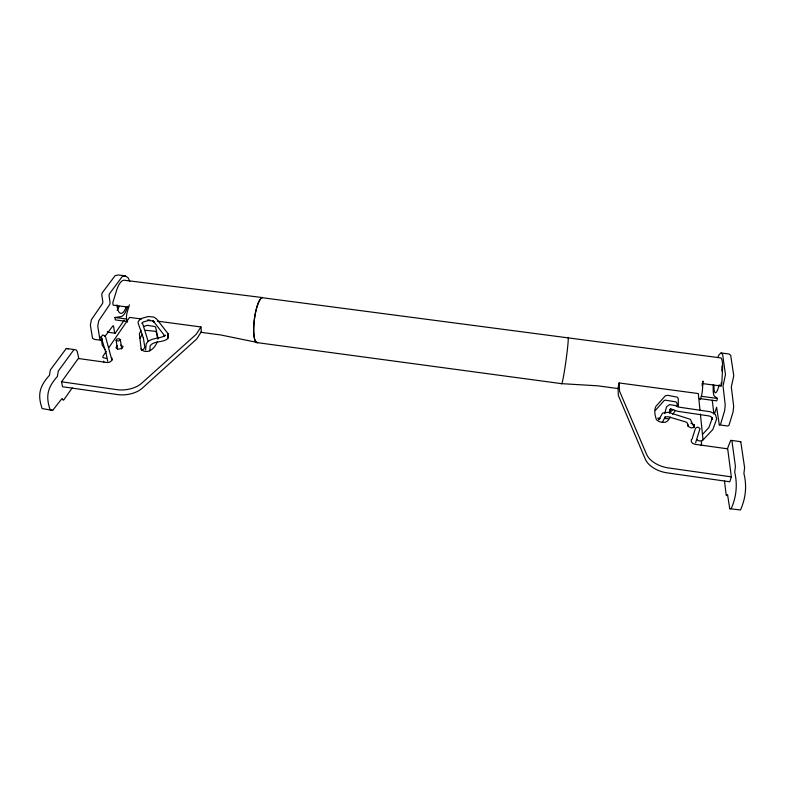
<?xml version="1.0" encoding="UTF-8"?>
<svg xmlns="http://www.w3.org/2000/svg" width="785" height="785" viewBox="0 0 785 785"><rect width="100%" height="100%" fill="white"/><g stroke="black" fill="none" stroke-linecap="round" stroke-linejoin="round"><path stroke-width="1.18" d="M145.627 349.933L146.206 343.791C150.396 337.03 159.64 339.434 165.507 335.244L163.937 336.422L164.016 334.989L153.036 320.761L154.311 322.164L152.27 320.869L148.375 320.515L143.106 322.017L141.889 323.498M149.768 350.895L150.161 345.685C154.39 340.445 162.848 343.016 167.823 338.58L168.049 333.694L156.48 318.818L153.634 317.022L148.1 316.532L140.633 318.681L138.18 321.644L138.131 323.116L143.488 338.335L143.351 337.727L144.764 347.127L143.802 349.06L141.575 350.267M142.291 322.517L148.169 341.357M167.823 338.58L167.911 336.588M167.951 335.803L168.049 333.694M702.183 385.7L702.31 383.541L721.081 386.034L721.258 382.58M695.618 442.76L700.034 428.492L697.639 427.04L695.5 428.237L692.468 437.736M700.024 410.447L698.287 393.55L619.11 382.952L618.08 387.702L618.305 395.375L645.358 459.245A22.422 13.639 15 0 0 667.191 472.874L729.765 481.784L731.345 476.868L727.685 448.834L694.882 444.271L692.547 443.329L691.438 441.769L691.271 439.865L692.38 438.481M117.495 349.541L116.16 340.592L116.553 339.11L119.153 338.659L120.38 339.846L121.685 348.854M139.975 338.541L142.262 334.214M664.689 413.626L666.534 406.836L669.497 404.628L674.884 405.433L677.406 406.709M669.428 413.136L670.675 408.602L669.566 410.005L670.939 408.995L678.024 411.35L709.277 415.981L711.387 416.972L712.064 419.396L712.427 417.777L708.914 427.521L702.32 434.596M702.31 383.541L702.997 381.059L702.526 388.958A7.703 1.393 -81.9 0 1 701.299 396.592A7.703 1.393 -81.9 0 1 699.582 399.536M693.459 427.756L694.264 424.862L690.869 423.233M713.32 384.434A18.183 3.542 -81.7 0 0 714.556 396.288L717.461 398.446L716.754 400.87L699.347 398.535M721.081 386.034L721.808 383.551L722.494 369.971A20.832 4.062 -81.7 0 0 720.816 357.911L262.406 297.741A22.686 5.593 -82.8 0 0 254.154 321.497A22.686 5.593 -82.8 0 0 257.706 342.711L561.53 383.649L597.513 385.808L618.168 388.585M714.507 413.823L716.607 407.268L719.305 424.862L727.626 426L728.951 425.391L733.043 412.027L733.671 406.218L731.316 387.034L733.769 375.721L730.688 355.34L729.088 353.996L721.081 352.965L719.207 354.516L717.676 357.656M678.338 406.816L678.25 398.545L677.229 397.141L667.858 395.336L665.366 395.787L655.838 406.414C653.836 410.28 655.014 415.873 656.476 419.759L659.027 421.535L662.383 422.428L665.562 422.202L667.662 420.897L670.508 417.139M129.397 304.865L127.219 312.077A7.251 2.698 -82.9 0 0 127.592 322.154M727.361 448.892L730.717 440.316L740.775 441.69L744.602 467.654L743.905 473.541C747.026 485.954 745.721 498.406 740.471 509.956L729.756 508.7L727.538 494.54L726.478 495.678L726.194 495.07L724.457 480.793M200.94 326.962L196.221 334.312L141.692 383.227A21.205 12.158 -7.4 0 1 116.788 389.645L61.564 381.814L62.515 386.74L117.544 394.58A21.136 12.187 -7.5 0 0 142.35 388.133L196.652 339.071L201.352 331.692L200.94 326.962L157.402 321.134M157.275 341.681C155.175 347.794 148.914 354.172 142.163 350.346L141.084 348.697M662.383 422.291L665.081 417.09L668.113 416.688L685.972 422.016L686.855 422.438L688.504 426.01M700.75 445.566L701.584 444.281L701.339 441.857M141.006 330.426L139.347 333.772L141.32 350.061M117.24 345.724L115.905 347.726L118.182 349.129L121.793 348.52L123.108 346.519L120.841 345.125M106.318 351.317L102.894 356.302L102.933 357.626L106.554 358.47M109.056 347.323L129.584 317.405L141.683 319.024M124.226 320.192L115.444 332.889A1.855 0.706 -82.5 0 1 114.512 332.389L113.648 326.609A1.874 0.716 -82.6 0 0 112.912 325.863L104.837 336.529M72.2 387.878L63.889 399.791L63.173 400.213L62.368 398.603L61.74 398.819L52.683 410.398L42.154 408.592C37.435 394.973 39.368 386.475 49.426 375.348L50.368 369.912L66.283 348.471L76.096 349.845L77.283 351.592L78.834 358.666M61.564 381.814L78.284 358.49L107.074 362.493L109.439 362.248L111.127 361.159L112.216 359.54L112 358.068M74.025 349.541L58.306 371.03L57.374 376.476C47.453 387.604 45.53 396.18 50.142 409.75L52.683 410.398M672.637 414.323L675.483 410.565M655.446 410.32L664.159 400.556L665.248 400.144L675.983 401.91L677.004 403.313L677.259 406.718M702.379 440.65L712.878 429.464L716.656 418.974L715.39 414.372M670.105 412.145L672.853 409.711M120.38 339.846L118.525 341.043L116.16 340.592M143.567 326.54L147.354 325.333L154.93 326.57L155.626 327.198L158.177 338.835M719.305 424.862L720.581 424.253L724.584 410.889L725.222 405.08L723.044 385.935L725.468 374.631L722.612 354.29L721.081 352.965M125.472 275.878L122.254 276.526L109.625 293.61A1.904 0.746 -83.4 0 0 109.135 296.22L110.028 302.245A1.904 0.746 -83.2 0 1 109.723 304.511L98.782 320.712L97.752 326.089L99.881 339.405L101.913 340.415L94.612 339.414L92.551 338.394L90.363 325.088L91.394 319.721L102.472 303.55A1.904 0.756 -83.2 0 0 102.776 301.283L101.854 295.258A1.904 0.756 -83.4 0 1 102.354 292.648L115.15 275.604L118.417 274.966L125.472 275.878L128.23 277.929L129.79 281.265M127.042 321.467L115.316 319.897L114.963 317.483L120.929 316.62A17.084 6.486 -83.3 0 0 127.582 306.395M145.725 330.299L155.499 331.319L156.195 331.947L157.726 338.953M729.756 508.7L731.227 508.611C736.34 497.052 737.655 484.639 734.721 472.246L735.417 466.359L731.875 440.463M668.163 418.66L665.474 418.631L665.111 416.864M739.578 441.543L740.775 441.69M128.544 307.18L113.148 305.129L112.795 302.667L116.612 290.342A19.566 7.428 -83.3 0 1 124.079 280.206L262.396 297.564A22.696 5.593 -82.8 0 0 254.144 321.32A22.696 5.593 -82.8 0 0 257.706 342.545L221.046 335.018L200.381 332.241M147.727 319.838L150.141 320.162M114.963 317.483L126.709 319.053M701.191 396.268L717.461 398.446M107.967 332.232L115.061 333.203M731.345 476.868L668.516 467.948A22.51 13.61 14.9 0 1 646.585 454.338L619.61 391.362L619.11 382.952M66.283 348.471L68.393 348.775M678.907 407.13L710.396 411.772L714.173 413.548M657.526 418.179L660.126 418.326L658.821 419.789L662.609 413.038L668.29 412.262L690.378 419.327L693.194 425.421M105.259 336.225L102.884 334.969L101.059 336.824L102.256 345.233L105.112 349.56M697.021 439.472L697.845 440.483L699.935 441.003L702.153 440.709L702.987 439.423L700.397 414.068M102.295 339.218L101.059 336.824L106.112 353.456L107.702 361.178M105.612 337.03L111.921 360.207M712.26 400.281L713.918 414.137M694.264 424.862L694.47 427.207L691.251 427.923L687.846 426.284L687.66 423.939M103.669 361.149L103.708 362.474M126.081 307.19A13.845 5.25 -83.3 0 1 120.556 313.303A13.845 5.25 -83.3 0 1 117.024 304.865M108.359 331.927A1.855 0.726 -82.5 0 1 107.408 331.427M119.114 306.268A13.826 5.348 -83.3 0 1 117.132 310.261M568.154 337.452A23.432 1.119 -82.1 0 1 565.681 362.788A23.432 1.119 -82.1 0 1 561.53 383.649M721.886 366.095A18.183 3.542 -81.7 0 1 721.847 371.06M719.178 384.768A14.738 2.875 -81.7 0 1 715.518 392.765A14.738 2.875 -81.7 0 1 713.977 385.268"/></g></svg>
